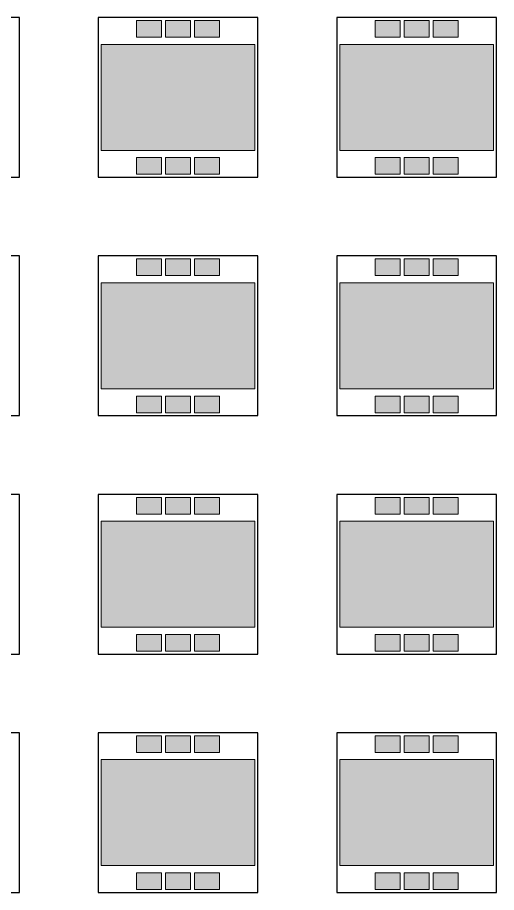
# Model space of a CAD drawing. Header units: inches. Extents: x -25 to 732, y -408 to 27.
# Drawn here: x 200 to 290.4, y -381.4 to -216.3 of the extents above; entities that cross this region are included whole.
import ezdxf

# ---------------------------------------------------------------- set-up
doc = ezdxf.new("R2010")
doc.units = ezdxf.units.IN
doc.header["$MEASUREMENT"] = 0
doc.layers.add('holder_squares', color=220, linetype='Continuous')
doc.layers.add('Layer 1', color=7, linetype='Continuous')

# ---------------------------------------------------------------- blocks, each defined once
blk = doc.blocks.new('block 234')
at = {"layer": 'Layer 1', "true_color": 0xffffff}
h = blk.add_hatch(color=7, dxfattribs=at)
h.dxf.hatch_style = 2
h.paths.add_polyline_path([(227.17, -219.99), (222.46, -219.99), (222.46, -216.84), (227.17, -216.84)])
h = blk.add_hatch(color=7, dxfattribs=at)
h.dxf.hatch_style = 2
h.paths.add_polyline_path([(232.64, -219.99), (227.92, -219.99), (227.92, -216.84), (232.64, -216.84)])
h = blk.add_hatch(color=7, dxfattribs=at)
h.dxf.hatch_style = 2
h.paths.add_polyline_path([(238.1, -219.99), (233.38, -219.99), (233.38, -216.84), (238.1, -216.84)])
at = {"layer": 'Layer 1', "lineweight": 0}
for points in [[(227.17, -219.99), (222.46, -219.99), (222.46, -216.84), (227.17, -216.84), (227.17, -219.99)], [(232.64, -219.99), (227.92, -219.99), (227.92, -216.84), (232.64, -216.84), (232.64, -219.99)], [(238.1, -219.99), (233.38, -219.99), (233.38, -216.84), (238.1, -216.84), (238.1, -219.99)]]:
    blk.add_lwpolyline(points, dxfattribs=at)
blk = doc.blocks.new('block 235')
at = {"layer": 'Layer 1', "true_color": 0xffffff}
h = blk.add_hatch(color=7, dxfattribs=at)
h.dxf.hatch_style = 2
h.paths.add_polyline_path([(227.17, -245.86), (222.46, -245.86), (222.46, -242.71), (227.17, -242.71)])
h = blk.add_hatch(color=7, dxfattribs=at)
h.dxf.hatch_style = 2
h.paths.add_polyline_path([(232.64, -245.86), (227.92, -245.86), (227.92, -242.71), (232.64, -242.71)])
h = blk.add_hatch(color=7, dxfattribs=at)
h.dxf.hatch_style = 2
h.paths.add_polyline_path([(238.1, -245.86), (233.38, -245.86), (233.38, -242.71), (238.1, -242.71)])
at = {"layer": 'Layer 1', "lineweight": 0}
for points in [[(227.17, -245.86), (222.46, -245.86), (222.46, -242.71), (227.17, -242.71), (227.17, -245.86)], [(232.64, -245.86), (227.92, -245.86), (227.92, -242.71), (232.64, -242.71), (232.64, -245.86)], [(238.1, -245.86), (233.38, -245.86), (233.38, -242.71), (238.1, -242.71), (238.1, -245.86)]]:
    blk.add_lwpolyline(points, dxfattribs=at)
blk = doc.blocks.new('block 233')
at = {"layer": 'Layer 1', "true_color": 0xffffff}
h = blk.add_hatch(color=7, dxfattribs=at)
h.dxf.hatch_style = 2
h.paths.add_polyline_path([(244.78, -241.34), (215.78, -241.34), (215.78, -221.34), (244.78, -221.34)])
at = {"layer": 'Layer 1', "lineweight": 0}
blk.add_lwpolyline([(244.78, -241.34), (215.78, -241.34), (215.78, -221.34), (244.78, -221.34), (244.78, -241.34)], dxfattribs=at)
at = {"layer": 'Layer 1'}
for name in ['block 234', 'block 235']:
    blk.add_blockref(name, (0, 0), dxfattribs=at)
blk = doc.blocks.new('block 232')
at = {"layer": 'Layer 1'}
blk.add_blockref('block 233', (0, 0), dxfattribs=at)
blk = doc.blocks.new('block 238')
at = {"layer": 'Layer 1', "true_color": 0xffffff}
h = blk.add_hatch(color=7, dxfattribs=at)
h.dxf.hatch_style = 2
h.paths.add_polyline_path([(272.17, -219.99), (267.46, -219.99), (267.46, -216.84), (272.17, -216.84)])
h = blk.add_hatch(color=7, dxfattribs=at)
h.dxf.hatch_style = 2
h.paths.add_polyline_path([(277.64, -219.99), (272.92, -219.99), (272.92, -216.84), (277.64, -216.84)])
h = blk.add_hatch(color=7, dxfattribs=at)
h.dxf.hatch_style = 2
h.paths.add_polyline_path([(283.1, -219.99), (278.38, -219.99), (278.38, -216.84), (283.1, -216.84)])
at = {"layer": 'Layer 1', "lineweight": 0}
for points in [[(272.17, -219.99), (267.46, -219.99), (267.46, -216.84), (272.17, -216.84), (272.17, -219.99)], [(277.64, -219.99), (272.92, -219.99), (272.92, -216.84), (277.64, -216.84), (277.64, -219.99)], [(283.1, -219.99), (278.38, -219.99), (278.38, -216.84), (283.1, -216.84), (283.1, -219.99)]]:
    blk.add_lwpolyline(points, dxfattribs=at)
blk = doc.blocks.new('block 239')
at = {"layer": 'Layer 1', "true_color": 0xffffff}
h = blk.add_hatch(color=7, dxfattribs=at)
h.dxf.hatch_style = 2
h.paths.add_polyline_path([(272.17, -245.86), (267.46, -245.86), (267.46, -242.71), (272.17, -242.71)])
h = blk.add_hatch(color=7, dxfattribs=at)
h.dxf.hatch_style = 2
h.paths.add_polyline_path([(277.64, -245.86), (272.92, -245.86), (272.92, -242.71), (277.64, -242.71)])
h = blk.add_hatch(color=7, dxfattribs=at)
h.dxf.hatch_style = 2
h.paths.add_polyline_path([(283.1, -245.86), (278.38, -245.86), (278.38, -242.71), (283.1, -242.71)])
at = {"layer": 'Layer 1', "lineweight": 0}
for points in [[(272.17, -245.86), (267.46, -245.86), (267.46, -242.71), (272.17, -242.71), (272.17, -245.86)], [(277.64, -245.86), (272.92, -245.86), (272.92, -242.71), (277.64, -242.71), (277.64, -245.86)], [(283.1, -245.86), (278.38, -245.86), (278.38, -242.71), (283.1, -242.71), (283.1, -245.86)]]:
    blk.add_lwpolyline(points, dxfattribs=at)
blk = doc.blocks.new('block 237')
at = {"layer": 'Layer 1', "true_color": 0xffffff}
h = blk.add_hatch(color=7, dxfattribs=at)
h.dxf.hatch_style = 2
h.paths.add_polyline_path([(289.78, -241.34), (260.78, -241.34), (260.78, -221.34), (289.78, -221.34)])
at = {"layer": 'Layer 1', "lineweight": 0}
blk.add_lwpolyline([(289.78, -241.34), (260.78, -241.34), (260.78, -221.34), (289.78, -221.34), (289.78, -241.34)], dxfattribs=at)
at = {"layer": 'Layer 1'}
for name in ['block 238', 'block 239']:
    blk.add_blockref(name, (0, 0), dxfattribs=at)
blk = doc.blocks.new('block 236')
at = {"layer": 'Layer 1'}
blk.add_blockref('block 237', (0, 0), dxfattribs=at)
blk = doc.blocks.new('block 211')
at = {"layer": 'Layer 1'}
for name in ['block 232', 'block 236']:
    blk.add_blockref(name, (0, 0), dxfattribs=at)
blk = doc.blocks.new('block 275')
at = {"layer": 'Layer 1', "true_color": 0xffffff}
h = blk.add_hatch(color=7, dxfattribs=at)
h.dxf.hatch_style = 2
h.paths.add_polyline_path([(227.17, -264.99), (222.46, -264.99), (222.46, -261.84), (227.17, -261.84)])
h = blk.add_hatch(color=7, dxfattribs=at)
h.dxf.hatch_style = 2
h.paths.add_polyline_path([(232.64, -264.99), (227.92, -264.99), (227.92, -261.84), (232.64, -261.84)])
h = blk.add_hatch(color=7, dxfattribs=at)
h.dxf.hatch_style = 2
h.paths.add_polyline_path([(238.1, -264.99), (233.38, -264.99), (233.38, -261.84), (238.1, -261.84)])
at = {"layer": 'Layer 1', "lineweight": 0}
for points in [[(227.17, -264.99), (222.46, -264.99), (222.46, -261.84), (227.17, -261.84), (227.17, -264.99)], [(232.64, -264.99), (227.92, -264.99), (227.92, -261.84), (232.64, -261.84), (232.64, -264.99)], [(238.1, -264.99), (233.38, -264.99), (233.38, -261.84), (238.1, -261.84), (238.1, -264.99)]]:
    blk.add_lwpolyline(points, dxfattribs=at)
blk = doc.blocks.new('block 276')
at = {"layer": 'Layer 1', "true_color": 0xffffff}
h = blk.add_hatch(color=7, dxfattribs=at)
h.dxf.hatch_style = 2
h.paths.add_polyline_path([(227.17, -290.86), (222.46, -290.86), (222.46, -287.71), (227.17, -287.71)])
h = blk.add_hatch(color=7, dxfattribs=at)
h.dxf.hatch_style = 2
h.paths.add_polyline_path([(232.64, -290.86), (227.92, -290.86), (227.92, -287.71), (232.64, -287.71)])
h = blk.add_hatch(color=7, dxfattribs=at)
h.dxf.hatch_style = 2
h.paths.add_polyline_path([(238.1, -290.86), (233.38, -290.86), (233.38, -287.71), (238.1, -287.71)])
at = {"layer": 'Layer 1', "lineweight": 0}
for points in [[(227.17, -290.86), (222.46, -290.86), (222.46, -287.71), (227.17, -287.71), (227.17, -290.86)], [(232.64, -290.86), (227.92, -290.86), (227.92, -287.71), (232.64, -287.71), (232.64, -290.86)], [(238.1, -290.86), (233.38, -290.86), (233.38, -287.71), (238.1, -287.71), (238.1, -290.86)]]:
    blk.add_lwpolyline(points, dxfattribs=at)
blk = doc.blocks.new('block 274')
at = {"layer": 'Layer 1', "true_color": 0xffffff}
h = blk.add_hatch(color=7, dxfattribs=at)
h.dxf.hatch_style = 2
h.paths.add_polyline_path([(244.78, -286.34), (215.78, -286.34), (215.78, -266.34), (244.78, -266.34)])
at = {"layer": 'Layer 1', "lineweight": 0}
blk.add_lwpolyline([(244.78, -286.34), (215.78, -286.34), (215.78, -266.34), (244.78, -266.34), (244.78, -286.34)], dxfattribs=at)
at = {"layer": 'Layer 1'}
for name in ['block 275', 'block 276']:
    blk.add_blockref(name, (0, 0), dxfattribs=at)
blk = doc.blocks.new('block 273')
at = {"layer": 'Layer 1'}
blk.add_blockref('block 274', (0, 0), dxfattribs=at)
blk = doc.blocks.new('block 279')
at = {"layer": 'Layer 1', "true_color": 0xffffff}
h = blk.add_hatch(color=7, dxfattribs=at)
h.dxf.hatch_style = 2
h.paths.add_polyline_path([(272.17, -264.99), (267.46, -264.99), (267.46, -261.84), (272.17, -261.84)])
h = blk.add_hatch(color=7, dxfattribs=at)
h.dxf.hatch_style = 2
h.paths.add_polyline_path([(277.64, -264.99), (272.92, -264.99), (272.92, -261.84), (277.64, -261.84)])
h = blk.add_hatch(color=7, dxfattribs=at)
h.dxf.hatch_style = 2
h.paths.add_polyline_path([(283.1, -264.99), (278.38, -264.99), (278.38, -261.84), (283.1, -261.84)])
at = {"layer": 'Layer 1', "lineweight": 0}
for points in [[(272.17, -264.99), (267.46, -264.99), (267.46, -261.84), (272.17, -261.84), (272.17, -264.99)], [(277.64, -264.99), (272.92, -264.99), (272.92, -261.84), (277.64, -261.84), (277.64, -264.99)], [(283.1, -264.99), (278.38, -264.99), (278.38, -261.84), (283.1, -261.84), (283.1, -264.99)]]:
    blk.add_lwpolyline(points, dxfattribs=at)
blk = doc.blocks.new('block 280')
at = {"layer": 'Layer 1', "true_color": 0xffffff}
h = blk.add_hatch(color=7, dxfattribs=at)
h.dxf.hatch_style = 2
h.paths.add_polyline_path([(272.17, -290.86), (267.46, -290.86), (267.46, -287.71), (272.17, -287.71)])
h = blk.add_hatch(color=7, dxfattribs=at)
h.dxf.hatch_style = 2
h.paths.add_polyline_path([(277.64, -290.86), (272.92, -290.86), (272.92, -287.71), (277.64, -287.71)])
h = blk.add_hatch(color=7, dxfattribs=at)
h.dxf.hatch_style = 2
h.paths.add_polyline_path([(283.1, -290.86), (278.38, -290.86), (278.38, -287.71), (283.1, -287.71)])
at = {"layer": 'Layer 1', "lineweight": 0}
for points in [[(272.17, -290.86), (267.46, -290.86), (267.46, -287.71), (272.17, -287.71), (272.17, -290.86)], [(277.64, -290.86), (272.92, -290.86), (272.92, -287.71), (277.64, -287.71), (277.64, -290.86)], [(283.1, -290.86), (278.38, -290.86), (278.38, -287.71), (283.1, -287.71), (283.1, -290.86)]]:
    blk.add_lwpolyline(points, dxfattribs=at)
blk = doc.blocks.new('block 278')
at = {"layer": 'Layer 1', "true_color": 0xffffff}
h = blk.add_hatch(color=7, dxfattribs=at)
h.dxf.hatch_style = 2
h.paths.add_polyline_path([(289.78, -286.34), (260.78, -286.34), (260.78, -266.34), (289.78, -266.34)])
at = {"layer": 'Layer 1', "lineweight": 0}
blk.add_lwpolyline([(289.78, -286.34), (260.78, -286.34), (260.78, -266.34), (289.78, -266.34), (289.78, -286.34)], dxfattribs=at)
at = {"layer": 'Layer 1'}
for name in ['block 279', 'block 280']:
    blk.add_blockref(name, (0, 0), dxfattribs=at)
blk = doc.blocks.new('block 277')
at = {"layer": 'Layer 1'}
blk.add_blockref('block 278', (0, 0), dxfattribs=at)
blk = doc.blocks.new('block 252')
at = {"layer": 'Layer 1'}
for name in ['block 273', 'block 277']:
    blk.add_blockref(name, (0, 0), dxfattribs=at)
blk = doc.blocks.new('block 316')
at = {"layer": 'Layer 1', "true_color": 0xffffff}
h = blk.add_hatch(color=7, dxfattribs=at)
h.dxf.hatch_style = 2
h.paths.add_polyline_path([(227.17, -309.99), (222.46, -309.99), (222.46, -306.84), (227.17, -306.84)])
h = blk.add_hatch(color=7, dxfattribs=at)
h.dxf.hatch_style = 2
h.paths.add_polyline_path([(232.64, -309.99), (227.92, -309.99), (227.92, -306.84), (232.64, -306.84)])
h = blk.add_hatch(color=7, dxfattribs=at)
h.dxf.hatch_style = 2
h.paths.add_polyline_path([(238.1, -309.99), (233.38, -309.99), (233.38, -306.84), (238.1, -306.84)])
at = {"layer": 'Layer 1', "lineweight": 0}
for points in [[(227.17, -309.99), (222.46, -309.99), (222.46, -306.84), (227.17, -306.84), (227.17, -309.99)], [(232.64, -309.99), (227.92, -309.99), (227.92, -306.84), (232.64, -306.84), (232.64, -309.99)], [(238.1, -309.99), (233.38, -309.99), (233.38, -306.84), (238.1, -306.84), (238.1, -309.99)]]:
    blk.add_lwpolyline(points, dxfattribs=at)
blk = doc.blocks.new('block 317')
at = {"layer": 'Layer 1', "true_color": 0xffffff}
h = blk.add_hatch(color=7, dxfattribs=at)
h.dxf.hatch_style = 2
h.paths.add_polyline_path([(227.17, -335.86), (222.46, -335.86), (222.46, -332.71), (227.17, -332.71)])
h = blk.add_hatch(color=7, dxfattribs=at)
h.dxf.hatch_style = 2
h.paths.add_polyline_path([(232.64, -335.86), (227.92, -335.86), (227.92, -332.71), (232.64, -332.71)])
h = blk.add_hatch(color=7, dxfattribs=at)
h.dxf.hatch_style = 2
h.paths.add_polyline_path([(238.1, -335.86), (233.38, -335.86), (233.38, -332.71), (238.1, -332.71)])
at = {"layer": 'Layer 1', "lineweight": 0}
for points in [[(227.17, -335.86), (222.46, -335.86), (222.46, -332.71), (227.17, -332.71), (227.17, -335.86)], [(232.64, -335.86), (227.92, -335.86), (227.92, -332.71), (232.64, -332.71), (232.64, -335.86)], [(238.1, -335.86), (233.38, -335.86), (233.38, -332.71), (238.1, -332.71), (238.1, -335.86)]]:
    blk.add_lwpolyline(points, dxfattribs=at)
blk = doc.blocks.new('block 315')
at = {"layer": 'Layer 1', "true_color": 0xffffff}
h = blk.add_hatch(color=7, dxfattribs=at)
h.dxf.hatch_style = 2
h.paths.add_polyline_path([(244.78, -331.34), (215.78, -331.34), (215.78, -311.34), (244.78, -311.34)])
at = {"layer": 'Layer 1', "lineweight": 0}
blk.add_lwpolyline([(244.78, -331.34), (215.78, -331.34), (215.78, -311.34), (244.78, -311.34), (244.78, -331.34)], dxfattribs=at)
at = {"layer": 'Layer 1'}
for name in ['block 316', 'block 317']:
    blk.add_blockref(name, (0, 0), dxfattribs=at)
blk = doc.blocks.new('block 314')
at = {"layer": 'Layer 1'}
blk.add_blockref('block 315', (0, 0), dxfattribs=at)
blk = doc.blocks.new('block 320')
at = {"layer": 'Layer 1', "true_color": 0xffffff}
h = blk.add_hatch(color=7, dxfattribs=at)
h.dxf.hatch_style = 2
h.paths.add_polyline_path([(272.17, -309.99), (267.46, -309.99), (267.46, -306.84), (272.17, -306.84)])
h = blk.add_hatch(color=7, dxfattribs=at)
h.dxf.hatch_style = 2
h.paths.add_polyline_path([(277.64, -309.99), (272.92, -309.99), (272.92, -306.84), (277.64, -306.84)])
h = blk.add_hatch(color=7, dxfattribs=at)
h.dxf.hatch_style = 2
h.paths.add_polyline_path([(283.1, -309.99), (278.38, -309.99), (278.38, -306.84), (283.1, -306.84)])
at = {"layer": 'Layer 1', "lineweight": 0}
for points in [[(272.17, -309.99), (267.46, -309.99), (267.46, -306.84), (272.17, -306.84), (272.17, -309.99)], [(277.64, -309.99), (272.92, -309.99), (272.92, -306.84), (277.64, -306.84), (277.64, -309.99)], [(283.1, -309.99), (278.38, -309.99), (278.38, -306.84), (283.1, -306.84), (283.1, -309.99)]]:
    blk.add_lwpolyline(points, dxfattribs=at)
blk = doc.blocks.new('block 321')
at = {"layer": 'Layer 1', "true_color": 0xffffff}
h = blk.add_hatch(color=7, dxfattribs=at)
h.dxf.hatch_style = 2
h.paths.add_polyline_path([(272.17, -335.86), (267.46, -335.86), (267.46, -332.71), (272.17, -332.71)])
h = blk.add_hatch(color=7, dxfattribs=at)
h.dxf.hatch_style = 2
h.paths.add_polyline_path([(277.64, -335.86), (272.92, -335.86), (272.92, -332.71), (277.64, -332.71)])
h = blk.add_hatch(color=7, dxfattribs=at)
h.dxf.hatch_style = 2
h.paths.add_polyline_path([(283.1, -335.86), (278.38, -335.86), (278.38, -332.71), (283.1, -332.71)])
at = {"layer": 'Layer 1', "lineweight": 0}
for points in [[(272.17, -335.86), (267.46, -335.86), (267.46, -332.71), (272.17, -332.71), (272.17, -335.86)], [(277.64, -335.86), (272.92, -335.86), (272.92, -332.71), (277.64, -332.71), (277.64, -335.86)], [(283.1, -335.86), (278.38, -335.86), (278.38, -332.71), (283.1, -332.71), (283.1, -335.86)]]:
    blk.add_lwpolyline(points, dxfattribs=at)
blk = doc.blocks.new('block 319')
at = {"layer": 'Layer 1', "true_color": 0xffffff}
h = blk.add_hatch(color=7, dxfattribs=at)
h.dxf.hatch_style = 2
h.paths.add_polyline_path([(289.78, -331.34), (260.78, -331.34), (260.78, -311.34), (289.78, -311.34)])
at = {"layer": 'Layer 1', "lineweight": 0}
blk.add_lwpolyline([(289.78, -331.34), (260.78, -331.34), (260.78, -311.34), (289.78, -311.34), (289.78, -331.34)], dxfattribs=at)
at = {"layer": 'Layer 1'}
for name in ['block 320', 'block 321']:
    blk.add_blockref(name, (0, 0), dxfattribs=at)
blk = doc.blocks.new('block 318')
at = {"layer": 'Layer 1'}
blk.add_blockref('block 319', (0, 0), dxfattribs=at)
blk = doc.blocks.new('block 293')
at = {"layer": 'Layer 1'}
for name in ['block 314', 'block 318']:
    blk.add_blockref(name, (0, 0), dxfattribs=at)
blk = doc.blocks.new('block 357')
at = {"layer": 'Layer 1', "true_color": 0xffffff}
h = blk.add_hatch(color=7, dxfattribs=at)
h.dxf.hatch_style = 2
h.paths.add_polyline_path([(227.17, -354.99), (222.46, -354.99), (222.46, -351.84), (227.17, -351.84)])
h = blk.add_hatch(color=7, dxfattribs=at)
h.dxf.hatch_style = 2
h.paths.add_polyline_path([(232.64, -354.99), (227.92, -354.99), (227.92, -351.84), (232.64, -351.84)])
h = blk.add_hatch(color=7, dxfattribs=at)
h.dxf.hatch_style = 2
h.paths.add_polyline_path([(238.1, -354.99), (233.38, -354.99), (233.38, -351.84), (238.1, -351.84)])
at = {"layer": 'Layer 1', "lineweight": 0}
for points in [[(227.17, -354.99), (222.46, -354.99), (222.46, -351.84), (227.17, -351.84), (227.17, -354.99)], [(232.64, -354.99), (227.92, -354.99), (227.92, -351.84), (232.64, -351.84), (232.64, -354.99)], [(238.1, -354.99), (233.38, -354.99), (233.38, -351.84), (238.1, -351.84), (238.1, -354.99)]]:
    blk.add_lwpolyline(points, dxfattribs=at)
blk = doc.blocks.new('block 358')
at = {"layer": 'Layer 1', "true_color": 0xffffff}
h = blk.add_hatch(color=7, dxfattribs=at)
h.dxf.hatch_style = 2
h.paths.add_polyline_path([(227.17, -380.86), (222.46, -380.86), (222.46, -377.71), (227.17, -377.71)])
h = blk.add_hatch(color=7, dxfattribs=at)
h.dxf.hatch_style = 2
h.paths.add_polyline_path([(232.64, -380.86), (227.92, -380.86), (227.92, -377.71), (232.64, -377.71)])
h = blk.add_hatch(color=7, dxfattribs=at)
h.dxf.hatch_style = 2
h.paths.add_polyline_path([(238.1, -380.86), (233.38, -380.86), (233.38, -377.71), (238.1, -377.71)])
at = {"layer": 'Layer 1', "lineweight": 0}
for points in [[(227.17, -380.86), (222.46, -380.86), (222.46, -377.71), (227.17, -377.71), (227.17, -380.86)], [(232.64, -380.86), (227.92, -380.86), (227.92, -377.71), (232.64, -377.71), (232.64, -380.86)], [(238.1, -380.86), (233.38, -380.86), (233.38, -377.71), (238.1, -377.71), (238.1, -380.86)]]:
    blk.add_lwpolyline(points, dxfattribs=at)
blk = doc.blocks.new('block 356')
at = {"layer": 'Layer 1', "true_color": 0xffffff}
h = blk.add_hatch(color=7, dxfattribs=at)
h.dxf.hatch_style = 2
h.paths.add_polyline_path([(244.78, -376.34), (215.78, -376.34), (215.78, -356.34), (244.78, -356.34)])
at = {"layer": 'Layer 1', "lineweight": 0}
blk.add_lwpolyline([(244.78, -376.34), (215.78, -376.34), (215.78, -356.34), (244.78, -356.34), (244.78, -376.34)], dxfattribs=at)
at = {"layer": 'Layer 1'}
for name in ['block 357', 'block 358']:
    blk.add_blockref(name, (0, 0), dxfattribs=at)
blk = doc.blocks.new('block 355')
at = {"layer": 'Layer 1'}
blk.add_blockref('block 356', (0, 0), dxfattribs=at)
blk = doc.blocks.new('block 361')
at = {"layer": 'Layer 1', "true_color": 0xffffff}
h = blk.add_hatch(color=7, dxfattribs=at)
h.dxf.hatch_style = 2
h.paths.add_polyline_path([(272.17, -354.99), (267.46, -354.99), (267.46, -351.84), (272.17, -351.84)])
h = blk.add_hatch(color=7, dxfattribs=at)
h.dxf.hatch_style = 2
h.paths.add_polyline_path([(277.64, -354.99), (272.92, -354.99), (272.92, -351.84), (277.64, -351.84)])
h = blk.add_hatch(color=7, dxfattribs=at)
h.dxf.hatch_style = 2
h.paths.add_polyline_path([(283.1, -354.99), (278.38, -354.99), (278.38, -351.84), (283.1, -351.84)])
at = {"layer": 'Layer 1', "lineweight": 0}
for points in [[(272.17, -354.99), (267.46, -354.99), (267.46, -351.84), (272.17, -351.84), (272.17, -354.99)], [(277.64, -354.99), (272.92, -354.99), (272.92, -351.84), (277.64, -351.84), (277.64, -354.99)], [(283.1, -354.99), (278.38, -354.99), (278.38, -351.84), (283.1, -351.84), (283.1, -354.99)]]:
    blk.add_lwpolyline(points, dxfattribs=at)
blk = doc.blocks.new('block 362')
at = {"layer": 'Layer 1', "true_color": 0xffffff}
h = blk.add_hatch(color=7, dxfattribs=at)
h.dxf.hatch_style = 2
h.paths.add_polyline_path([(272.17, -380.86), (267.46, -380.86), (267.46, -377.71), (272.17, -377.71)])
h = blk.add_hatch(color=7, dxfattribs=at)
h.dxf.hatch_style = 2
h.paths.add_polyline_path([(277.64, -380.86), (272.92, -380.86), (272.92, -377.71), (277.64, -377.71)])
h = blk.add_hatch(color=7, dxfattribs=at)
h.dxf.hatch_style = 2
h.paths.add_polyline_path([(283.1, -380.86), (278.38, -380.86), (278.38, -377.71), (283.1, -377.71)])
at = {"layer": 'Layer 1', "lineweight": 0}
for points in [[(272.17, -380.86), (267.46, -380.86), (267.46, -377.71), (272.17, -377.71), (272.17, -380.86)], [(277.64, -380.86), (272.92, -380.86), (272.92, -377.71), (277.64, -377.71), (277.64, -380.86)], [(283.1, -380.86), (278.38, -380.86), (278.38, -377.71), (283.1, -377.71), (283.1, -380.86)]]:
    blk.add_lwpolyline(points, dxfattribs=at)
blk = doc.blocks.new('block 360')
at = {"layer": 'Layer 1', "true_color": 0xffffff}
h = blk.add_hatch(color=7, dxfattribs=at)
h.dxf.hatch_style = 2
h.paths.add_polyline_path([(289.78, -376.34), (260.78, -376.34), (260.78, -356.34), (289.78, -356.34)])
at = {"layer": 'Layer 1', "lineweight": 0}
blk.add_lwpolyline([(289.78, -376.34), (260.78, -376.34), (260.78, -356.34), (289.78, -356.34), (289.78, -376.34)], dxfattribs=at)
at = {"layer": 'Layer 1'}
for name in ['block 361', 'block 362']:
    blk.add_blockref(name, (0, 0), dxfattribs=at)
blk = doc.blocks.new('block 359')
at = {"layer": 'Layer 1'}
blk.add_blockref('block 360', (0, 0), dxfattribs=at)
blk = doc.blocks.new('block 334')
at = {"layer": 'Layer 1'}
for name in ['block 355', 'block 359']:
    blk.add_blockref(name, (0, 0), dxfattribs=at)
blk = doc.blocks.new('block 5')
at = {"layer": 'Layer 1'}
for name in ['block 211', 'block 252', 'block 293', 'block 334']:
    blk.add_blockref(name, (0, 0), dxfattribs=at)
blk = doc.blocks.new('*U379')
at = {"layer": 'holder_squares'}
blk.add_lwpolyline([(-15.07, -15.07), (15.07, -15.07), (15.07, 15.07), (-15.07, 15.07), (-15.07, -15.07)], dxfattribs=at)
blk = doc.blocks.new('*U380')
at = {"layer": 'holder_squares', "color": 0, "linetype": 'ByBlock', "lineweight": -2, "transparency": 16777216}
for p in [(180, 135), (225, 135), (270, 135), (180, 90), (225, 90), (270, 90), (180, 45), (225, 45), (270, 45), (180, 0), (225, 0), (270, 0)]:
    blk.add_blockref('*U379', p, dxfattribs=at)

msp = doc.modelspace()

# ---------------------------------------------------------------- block references
at = {"layer": 'holder_squares'}
msp.add_blockref('*U380', (5.28, -366.34), dxfattribs=at)
at = {"layer": 'Layer 1', "color": 5}
msp.add_blockref('block 5', (0, 0), dxfattribs=at)

doc.saveas('drawing.dxf')
